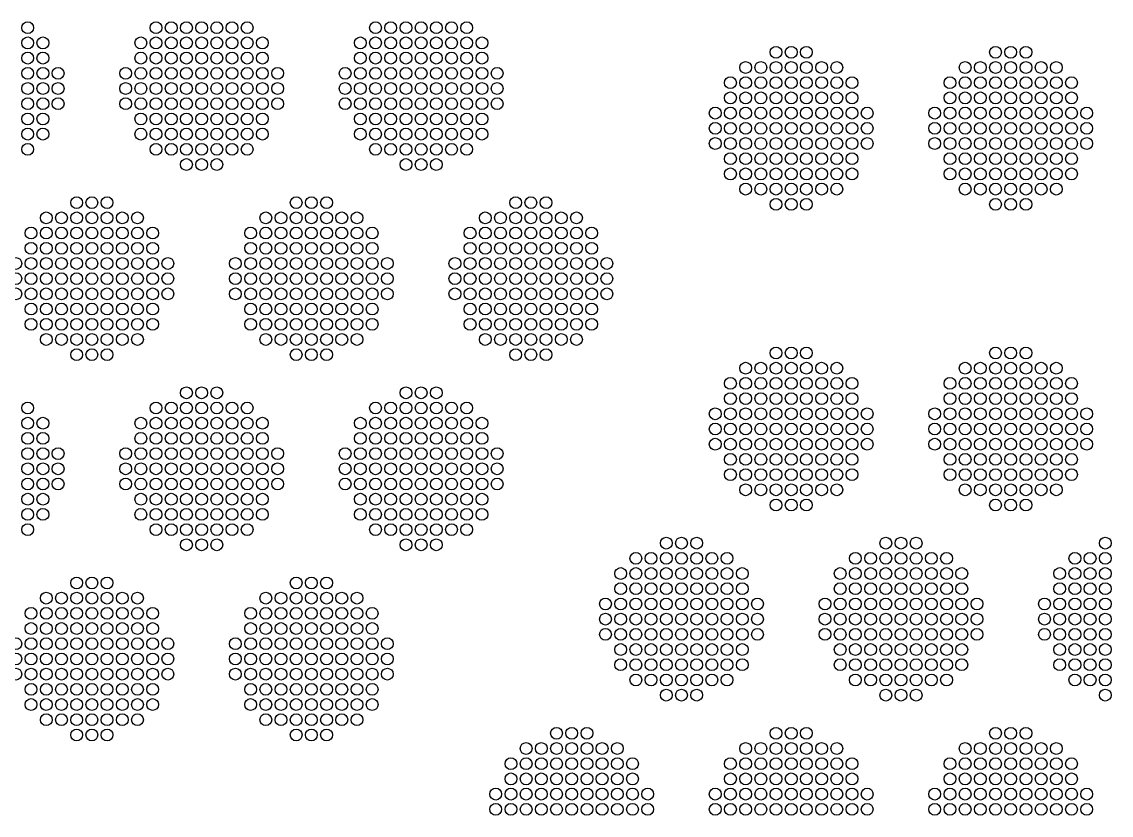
# Model space of a CAD drawing. Extents: x -49 to 54, y -38 to 38.
# Drawn here: x 34.96 to 41.41, y -14.17 to -9.48 of the extents above; entities that cross this region are included whole.
import ezdxf

# ---------------------------------------------------------------- set-up
doc = ezdxf.new("R2010")
doc.units = 0
doc.layers.add('LOWER_ELECTRODE', color=1, linetype='CONTINUOUS')

msp = doc.modelspace()

# ---------------------------------------------------------------- linework, layer by layer
at = {"layer": 'LOWER_ELECTRODE'}
for centre in [(34.9921, -9.5107), (35.7521, -9.5107), (35.8421, -9.5107), (35.9321, -9.5107), (36.0221, -9.5107), (36.1121, -9.5107), (36.2021, -9.5107), (36.2921, -9.5107), (37.0521, -9.5107), (37.1421, -9.5107), (37.2321, -9.5107), (37.3221, -9.5107), (37.4121, -9.5107), (37.5021, -9.5107), (37.5921, -9.5107), (34.9921, -9.6007), (35.0821, -9.6007), (35.6621, -9.6007), (35.7521, -9.6007), (35.8421, -9.6007), (35.9321, -9.6007), (36.0221, -9.6007), (36.1121, -9.6007), (36.2021, -9.6007), (36.2921, -9.6007), (36.3821, -9.6007), (36.9621, -9.6007), (37.0521, -9.6007), (37.1421, -9.6007), (37.2321, -9.6007), (37.3221, -9.6007), (37.4121, -9.6007), (37.5021, -9.6007), (37.5921, -9.6007), (37.6821, -9.6007), (34.9921, -9.6907), (35.0821, -9.6907), (35.6621, -9.6907), (35.7521, -9.6907), (35.8421, -9.6907), (35.9321, -9.6907), (36.0221, -9.6907), (36.1121, -9.6907), (36.2021, -9.6907), (36.2921, -9.6907), (36.3821, -9.6907), (36.9621, -9.6907), (37.0521, -9.6907), (37.1421, -9.6907), (37.2321, -9.6907), (37.3221, -9.6907), (37.4121, -9.6907), (37.5021, -9.6907), (37.5921, -9.6907), (37.6821, -9.6907), (39.4239, -9.6563), (39.5139, -9.6563), (39.6039, -9.6563), (40.7239, -9.6563), (40.8139, -9.6563), (40.9039, -9.6563), (39.2439, -9.7463), (39.3339, -9.7463), (39.4239, -9.7463), (39.5139, -9.7463), (39.6039, -9.7463), (39.6939, -9.7463), (39.7839, -9.7463), (40.5439, -9.7463), (40.6339, -9.7463), (40.7239, -9.7463), (40.8139, -9.7463), (40.9039, -9.7463), (40.9939, -9.7463), (41.0839, -9.7463), (34.9921, -9.7807), (35.0821, -9.7807), (35.1721, -9.7807), (35.5721, -9.7807), (35.6621, -9.7807), (35.7521, -9.7807), (35.8421, -9.7807), (35.9321, -9.7807), (36.0221, -9.7807), (36.1121, -9.7807), (36.2021, -9.7807), (36.2921, -9.7807), (36.3821, -9.7807), (36.4721, -9.7807), (36.8721, -9.7807), (36.9621, -9.7807), (37.0521, -9.7807), (37.1421, -9.7807), (37.2321, -9.7807), (37.3221, -9.7807), (37.4121, -9.7807), (37.5021, -9.7807), (37.5921, -9.7807), (37.6821, -9.7807), (37.7721, -9.7807), (39.1539, -9.8363), (39.2439, -9.8363), (39.3339, -9.8363), (39.4239, -9.8363), (39.5139, -9.8363), (39.6039, -9.8363), (39.6939, -9.8363), (39.7839, -9.8363), (39.8739, -9.8363), (40.4539, -9.8363), (40.5439, -9.8363), (40.6339, -9.8363), (40.7239, -9.8363), (40.8139, -9.8363), (40.9039, -9.8363), (40.9939, -9.8363), (41.0839, -9.8363), (41.1739, -9.8363), (34.9921, -9.8707), (35.0821, -9.8707), (35.1721, -9.8707), (35.5721, -9.8707), (35.6621, -9.8707), (35.7521, -9.8707), (35.8421, -9.8707), (35.9321, -9.8707), (36.0221, -9.8707), (36.1121, -9.8707), (36.2021, -9.8707), (36.2921, -9.8707), (36.3821, -9.8707), (36.4721, -9.8707), (36.8721, -9.8707), (36.9621, -9.8707), (37.0521, -9.8707), (37.1421, -9.8707), (37.2321, -9.8707), (37.3221, -9.8707), (37.4121, -9.8707), (37.5021, -9.8707), (37.5921, -9.8707), (37.6821, -9.8707), (37.7721, -9.8707), (34.9921, -9.9607), (35.0821, -9.9607), (35.1721, -9.9607), (35.5721, -9.9607), (35.6621, -9.9607), (35.7521, -9.9607), (35.8421, -9.9607), (35.9321, -9.9607), (36.0221, -9.9607), (36.1121, -9.9607), (36.2021, -9.9607), (36.2921, -9.9607), (36.3821, -9.9607), (36.4721, -9.9607), (36.8721, -9.9607), (36.9621, -9.9607), (37.0521, -9.9607), (37.1421, -9.9607), (37.2321, -9.9607), (37.3221, -9.9607), (37.4121, -9.9607), (37.5021, -9.9607), (37.5921, -9.9607), (37.6821, -9.9607), (37.7721, -9.9607), (39.1539, -9.9263), (39.2439, -9.9263), (39.3339, -9.9263), (39.4239, -9.9263), (39.5139, -9.9263), (39.6039, -9.9263), (39.6939, -9.9263), (39.7839, -9.9263), (39.8739, -9.9263), (40.4539, -9.9263), (40.5439, -9.9263), (40.6339, -9.9263), (40.7239, -9.9263), (40.8139, -9.9263), (40.9039, -9.9263), (40.9939, -9.9263), (41.0839, -9.9263), (41.1739, -9.9263), (39.0639, -10.0163), (39.1539, -10.0163), (39.2439, -10.0163), (39.3339, -10.0163), (39.4239, -10.0163), (39.5139, -10.0163), (39.6039, -10.0163), (39.6939, -10.0163), (39.7839, -10.0163), (39.8739, -10.0163), (39.9639, -10.0163), (40.3639, -10.0163), (40.4539, -10.0163), (40.5439, -10.0163), (40.6339, -10.0163), (40.7239, -10.0163), (40.8139, -10.0163), (40.9039, -10.0163), (40.9939, -10.0163), (41.0839, -10.0163), (41.1739, -10.0163), (41.2639, -10.0163), (34.9921, -10.0507), (35.0821, -10.0507), (35.6621, -10.0507), (35.7521, -10.0507), (35.8421, -10.0507), (35.9321, -10.0507), (36.0221, -10.0507), (36.1121, -10.0507), (36.2021, -10.0507), (36.2921, -10.0507), (36.3821, -10.0507), (36.9621, -10.0507), (37.0521, -10.0507), (37.1421, -10.0507), (37.2321, -10.0507), (37.3221, -10.0507), (37.4121, -10.0507), (37.5021, -10.0507), (37.5921, -10.0507), (37.6821, -10.0507), (34.9921, -10.1407), (35.0821, -10.1407), (35.6621, -10.1407), (35.7521, -10.1407), (35.8421, -10.1407), (35.9321, -10.1407), (36.0221, -10.1407), (36.1121, -10.1407), (36.2021, -10.1407), (36.2921, -10.1407), (36.3821, -10.1407), (36.9621, -10.1407), (37.0521, -10.1407), (37.1421, -10.1407), (37.2321, -10.1407), (37.3221, -10.1407), (37.4121, -10.1407), (37.5021, -10.1407), (37.5921, -10.1407), (37.6821, -10.1407), (39.0639, -10.1063), (39.1539, -10.1063), (39.2439, -10.1063), (39.3339, -10.1063), (39.4239, -10.1063), (39.5139, -10.1063), (39.6039, -10.1063), (39.6939, -10.1063), (39.7839, -10.1063), (39.8739, -10.1063), (39.9639, -10.1063), (40.3639, -10.1063), (40.4539, -10.1063), (40.5439, -10.1063), (40.6339, -10.1063), (40.7239, -10.1063), (40.8139, -10.1063), (40.9039, -10.1063), (40.9939, -10.1063), (41.0839, -10.1063), (41.1739, -10.1063), (41.2639, -10.1063), (39.0639, -10.1963), (39.1539, -10.1963), (39.2439, -10.1963), (39.3339, -10.1963), (39.4239, -10.1963), (39.5139, -10.1963), (39.6039, -10.1963), (39.6939, -10.1963), (39.7839, -10.1963), (39.8739, -10.1963), (39.9639, -10.1963), (40.3639, -10.1963), (40.4539, -10.1963), (40.5439, -10.1963), (40.6339, -10.1963), (40.7239, -10.1963), (40.8139, -10.1963), (40.9039, -10.1963), (40.9939, -10.1963), (41.0839, -10.1963), (41.1739, -10.1963), (41.2639, -10.1963), (34.9921, -10.2307), (35.7521, -10.2307), (35.8421, -10.2307), (35.9321, -10.2307), (36.0221, -10.2307), (36.1121, -10.2307), (36.2021, -10.2307), (36.2921, -10.2307), (37.0521, -10.2307), (37.1421, -10.2307), (37.2321, -10.2307), (37.3221, -10.2307), (37.4121, -10.2307), (37.5021, -10.2307), (37.5921, -10.2307), (39.1539, -10.2863), (39.2439, -10.2863), (39.3339, -10.2863), (39.4239, -10.2863), (39.5139, -10.2863), (39.6039, -10.2863), (39.6939, -10.2863), (39.7839, -10.2863), (39.8739, -10.2863), (40.4539, -10.2863), (40.5439, -10.2863), (40.6339, -10.2863), (40.7239, -10.2863), (40.8139, -10.2863), (40.9039, -10.2863), (40.9939, -10.2863), (41.0839, -10.2863), (41.1739, -10.2863), (35.9321, -10.3207), (36.0221, -10.3207), (36.1121, -10.3207), (37.2321, -10.3207), (37.3221, -10.3207), (37.4121, -10.3207), (39.1539, -10.3763), (39.2439, -10.3763), (39.3339, -10.3763), (39.4239, -10.3763), (39.5139, -10.3763), (39.6039, -10.3763), (39.6939, -10.3763), (39.7839, -10.3763), (39.8739, -10.3763), (40.4539, -10.3763), (40.5439, -10.3763), (40.6339, -10.3763), (40.7239, -10.3763), (40.8139, -10.3763), (40.9039, -10.3763), (40.9939, -10.3763), (41.0839, -10.3763), (41.1739, -10.3763), (39.2439, -10.4663), (39.3339, -10.4663), (39.4239, -10.4663), (39.5139, -10.4663), (39.6039, -10.4663), (39.6939, -10.4663), (39.7839, -10.4663), (40.5439, -10.4663), (40.6339, -10.4663), (40.7239, -10.4663), (40.8139, -10.4663), (40.9039, -10.4663), (40.9939, -10.4663), (41.0839, -10.4663), (35.2821, -10.5465), (35.3721, -10.5465), (35.4621, -10.5465), (36.5821, -10.5465), (36.6721, -10.5465), (36.7621, -10.5465), (37.8821, -10.5465), (37.9721, -10.5465), (38.0621, -10.5465), (39.4239, -10.5563), (39.5139, -10.5563), (39.6039, -10.5563), (40.7239, -10.5563), (40.8139, -10.5563), (40.9039, -10.5563), (35.1021, -10.6365), (35.1921, -10.6365), (35.2821, -10.6365), (35.3721, -10.6365), (35.4621, -10.6365), (35.5521, -10.6365), (35.6421, -10.6365), (36.4021, -10.6365), (36.4921, -10.6365), (36.5821, -10.6365), (36.6721, -10.6365), (36.7621, -10.6365), (36.8521, -10.6365), (36.9421, -10.6365), (37.7021, -10.6365), (37.7921, -10.6365), (37.8821, -10.6365), (37.9721, -10.6365), (38.0621, -10.6365), (38.1521, -10.6365), (38.2421, -10.6365), (35.0121, -10.7265), (35.1021, -10.7265), (35.1921, -10.7265), (35.2821, -10.7265), (35.3721, -10.7265), (35.4621, -10.7265), (35.5521, -10.7265), (35.6421, -10.7265), (35.7321, -10.7265), (36.3121, -10.7265), (36.4021, -10.7265), (36.4921, -10.7265), (36.5821, -10.7265), (36.6721, -10.7265), (36.7621, -10.7265), (36.8521, -10.7265), (36.9421, -10.7265), (37.0321, -10.7265), (37.6121, -10.7265), (37.7021, -10.7265), (37.7921, -10.7265), (37.8821, -10.7265), (37.9721, -10.7265), (38.0621, -10.7265), (38.1521, -10.7265), (38.2421, -10.7265), (38.3321, -10.7265), (35.0121, -10.8165), (35.1021, -10.8165), (35.1921, -10.8165), (35.2821, -10.8165), (35.3721, -10.8165), (35.4621, -10.8165), (35.5521, -10.8165), (35.6421, -10.8165), (35.7321, -10.8165), (36.3121, -10.8165), (36.4021, -10.8165), (36.4921, -10.8165), (36.5821, -10.8165), (36.6721, -10.8165), (36.7621, -10.8165), (36.8521, -10.8165), (36.9421, -10.8165), (37.0321, -10.8165), (37.6121, -10.8165), (37.7021, -10.8165), (37.7921, -10.8165), (37.8821, -10.8165), (37.9721, -10.8165), (38.0621, -10.8165), (38.1521, -10.8165), (38.2421, -10.8165), (38.3321, -10.8165), (34.9221, -10.9065), (35.0121, -10.9065), (35.1021, -10.9065), (35.1921, -10.9065), (35.2821, -10.9065), (35.3721, -10.9065), (35.4621, -10.9065), (35.5521, -10.9065), (35.6421, -10.9065), (35.7321, -10.9065), (35.8221, -10.9065), (36.2221, -10.9065), (36.3121, -10.9065), (36.4021, -10.9065), (36.4921, -10.9065), (36.5821, -10.9065), (36.6721, -10.9065), (36.7621, -10.9065), (36.8521, -10.9065), (36.9421, -10.9065), (37.0321, -10.9065), (37.1221, -10.9065), (37.5221, -10.9065), (37.6121, -10.9065), (37.7021, -10.9065), (37.7921, -10.9065), (37.8821, -10.9065), (37.9721, -10.9065), (38.0621, -10.9065), (38.1521, -10.9065), (38.2421, -10.9065), (38.3321, -10.9065), (38.4221, -10.9065), (34.9221, -10.9965), (35.0121, -10.9965), (35.1021, -10.9965), (35.1921, -10.9965), (35.2821, -10.9965), (35.3721, -10.9965), (35.4621, -10.9965), (35.5521, -10.9965), (35.6421, -10.9965), (35.7321, -10.9965), (35.8221, -10.9965), (36.2221, -10.9965), (36.3121, -10.9965), (36.4021, -10.9965), (36.4921, -10.9965), (36.5821, -10.9965), (36.6721, -10.9965), (36.7621, -10.9965), (36.8521, -10.9965), (36.9421, -10.9965), (37.0321, -10.9965), (37.1221, -10.9965), (37.5221, -10.9965), (37.6121, -10.9965), (37.7021, -10.9965), (37.7921, -10.9965), (37.8821, -10.9965), (37.9721, -10.9965), (38.0621, -10.9965), (38.1521, -10.9965), (38.2421, -10.9965), (38.3321, -10.9965), (38.4221, -10.9965), (34.9221, -11.0865), (35.0121, -11.0865), (35.1021, -11.0865), (35.1921, -11.0865), (35.2821, -11.0865), (35.3721, -11.0865), (35.4621, -11.0865), (35.5521, -11.0865), (35.6421, -11.0865), (35.7321, -11.0865), (35.8221, -11.0865), (36.2221, -11.0865), (36.3121, -11.0865), (36.4021, -11.0865), (36.4921, -11.0865), (36.5821, -11.0865), (36.6721, -11.0865), (36.7621, -11.0865), (36.8521, -11.0865), (36.9421, -11.0865), (37.0321, -11.0865), (37.1221, -11.0865), (37.5221, -11.0865), (37.6121, -11.0865), (37.7021, -11.0865), (37.7921, -11.0865), (37.8821, -11.0865), (37.9721, -11.0865), (38.0621, -11.0865), (38.1521, -11.0865), (38.2421, -11.0865), (38.3321, -11.0865), (38.4221, -11.0865), (35.0121, -11.1765), (35.1021, -11.1765), (35.1921, -11.1765), (35.2821, -11.1765), (35.3721, -11.1765), (35.4621, -11.1765), (35.5521, -11.1765), (35.6421, -11.1765), (35.7321, -11.1765), (36.3121, -11.1765), (36.4021, -11.1765), (36.4921, -11.1765), (36.5821, -11.1765), (36.6721, -11.1765), (36.7621, -11.1765), (36.8521, -11.1765), (36.9421, -11.1765), (37.0321, -11.1765), (37.6121, -11.1765), (37.7021, -11.1765), (37.7921, -11.1765), (37.8821, -11.1765), (37.9721, -11.1765), (38.0621, -11.1765), (38.1521, -11.1765), (38.2421, -11.1765), (38.3321, -11.1765), (35.0121, -11.2665), (35.1021, -11.2665), (35.1921, -11.2665), (35.2821, -11.2665), (35.3721, -11.2665), (35.4621, -11.2665), (35.5521, -11.2665), (35.6421, -11.2665), (35.7321, -11.2665), (36.3121, -11.2665), (36.4021, -11.2665), (36.4921, -11.2665), (36.5821, -11.2665), (36.6721, -11.2665), (36.7621, -11.2665), (36.8521, -11.2665), (36.9421, -11.2665), (37.0321, -11.2665), (37.6121, -11.2665), (37.7021, -11.2665), (37.7921, -11.2665), (37.8821, -11.2665), (37.9721, -11.2665), (38.0621, -11.2665), (38.1521, -11.2665), (38.2421, -11.2665), (38.3321, -11.2665), (35.1021, -11.3565), (35.1921, -11.3565), (35.2821, -11.3565), (35.3721, -11.3565), (35.4621, -11.3565), (35.5521, -11.3565), (35.6421, -11.3565), (36.4021, -11.3565), (36.4921, -11.3565), (36.5821, -11.3565), (36.6721, -11.3565), (36.7621, -11.3565), (36.8521, -11.3565), (36.9421, -11.3565), (37.7021, -11.3565), (37.7921, -11.3565), (37.8821, -11.3565), (37.9721, -11.3565), (38.0621, -11.3565), (38.1521, -11.3565), (38.2421, -11.3565), (35.2821, -11.4465), (35.3721, -11.4465), (35.4621, -11.4465), (36.5821, -11.4465), (36.6721, -11.4465), (36.7621, -11.4465), (37.8821, -11.4465), (37.9721, -11.4465), (38.0621, -11.4465), (39.4239, -11.4367), (39.5139, -11.4367), (39.6039, -11.4367), (40.7239, -11.4367), (40.8139, -11.4367), (40.9039, -11.4367), (39.2439, -11.5267), (39.3339, -11.5267), (39.4239, -11.5267), (39.5139, -11.5267), (39.6039, -11.5267), (39.6939, -11.5267), (39.7839, -11.5267), (40.5439, -11.5267), (40.6339, -11.5267), (40.7239, -11.5267), (40.8139, -11.5267), (40.9039, -11.5267), (40.9939, -11.5267), (41.0839, -11.5267), (39.1539, -11.6167), (39.2439, -11.6167), (39.3339, -11.6167), (39.4239, -11.6167), (39.5139, -11.6167), (39.6039, -11.6167), (39.6939, -11.6167), (39.7839, -11.6167), (39.8739, -11.6167), (40.4539, -11.6167), (40.5439, -11.6167), (40.6339, -11.6167), (40.7239, -11.6167), (40.8139, -11.6167), (40.9039, -11.6167), (40.9939, -11.6167), (41.0839, -11.6167), (41.1739, -11.6167), (35.9321, -11.6723), (36.0221, -11.6723), (36.1121, -11.6723), (37.2321, -11.6723), (37.3221, -11.6723), (37.4121, -11.6723), (39.1539, -11.7067), (39.2439, -11.7067), (39.3339, -11.7067), (39.4239, -11.7067), (39.5139, -11.7067), (39.6039, -11.7067), (39.6939, -11.7067), (39.7839, -11.7067), (39.8739, -11.7067), (40.4539, -11.7067), (40.5439, -11.7067), (40.6339, -11.7067), (40.7239, -11.7067), (40.8139, -11.7067), (40.9039, -11.7067), (40.9939, -11.7067), (41.0839, -11.7067), (41.1739, -11.7067), (34.9921, -11.7623), (35.7521, -11.7623), (35.8421, -11.7623), (35.9321, -11.7623), (36.0221, -11.7623), (36.1121, -11.7623), (36.2021, -11.7623), (36.2921, -11.7623), (37.0521, -11.7623), (37.1421, -11.7623), (37.2321, -11.7623), (37.3221, -11.7623), (37.4121, -11.7623), (37.5021, -11.7623), (37.5921, -11.7623), (39.0639, -11.7967), (39.1539, -11.7967), (39.2439, -11.7967), (39.3339, -11.7967), (39.4239, -11.7967), (39.5139, -11.7967), (39.6039, -11.7967), (39.6939, -11.7967), (39.7839, -11.7967), (39.8739, -11.7967), (39.9639, -11.7967), (40.3639, -11.7967), (40.4539, -11.7967), (40.5439, -11.7967), (40.6339, -11.7967), (40.7239, -11.7967), (40.8139, -11.7967), (40.9039, -11.7967), (40.9939, -11.7967), (41.0839, -11.7967), (41.1739, -11.7967), (41.2639, -11.7967), (34.9921, -11.8523), (35.0821, -11.8523), (35.6621, -11.8523), (35.7521, -11.8523), (35.8421, -11.8523), (35.9321, -11.8523), (36.0221, -11.8523), (36.1121, -11.8523), (36.2021, -11.8523), (36.2921, -11.8523), (36.3821, -11.8523), (36.9621, -11.8523), (37.0521, -11.8523), (37.1421, -11.8523), (37.2321, -11.8523), (37.3221, -11.8523), (37.4121, -11.8523), (37.5021, -11.8523), (37.5921, -11.8523), (37.6821, -11.8523), (39.0639, -11.8867), (39.1539, -11.8867), (39.2439, -11.8867), (39.3339, -11.8867), (39.4239, -11.8867), (39.5139, -11.8867), (39.6039, -11.8867), (39.6939, -11.8867), (39.7839, -11.8867), (39.8739, -11.8867), (39.9639, -11.8867), (40.3639, -11.8867), (40.4539, -11.8867), (40.5439, -11.8867), (40.6339, -11.8867), (40.7239, -11.8867), (40.8139, -11.8867), (40.9039, -11.8867), (40.9939, -11.8867), (41.0839, -11.8867), (41.1739, -11.8867), (41.2639, -11.8867), (34.9921, -11.9423), (35.0821, -11.9423), (35.6621, -11.9423), (35.7521, -11.9423), (35.8421, -11.9423), (35.9321, -11.9423), (36.0221, -11.9423), (36.1121, -11.9423), (36.2021, -11.9423), (36.2921, -11.9423), (36.3821, -11.9423), (36.9621, -11.9423), (37.0521, -11.9423), (37.1421, -11.9423), (37.2321, -11.9423), (37.3221, -11.9423), (37.4121, -11.9423), (37.5021, -11.9423), (37.5921, -11.9423), (37.6821, -11.9423), (34.9921, -12.0323), (35.0821, -12.0323), (35.1721, -12.0323), (35.5721, -12.0323), (35.6621, -12.0323), (35.7521, -12.0323), (35.8421, -12.0323), (35.9321, -12.0323), (36.0221, -12.0323), (36.1121, -12.0323), (36.2021, -12.0323), (36.2921, -12.0323), (36.3821, -12.0323), (36.4721, -12.0323), (36.8721, -12.0323), (36.9621, -12.0323), (37.0521, -12.0323), (37.1421, -12.0323), (37.2321, -12.0323), (37.3221, -12.0323), (37.4121, -12.0323), (37.5021, -12.0323), (37.5921, -12.0323), (37.6821, -12.0323), (37.7721, -12.0323), (39.0639, -11.9767), (39.1539, -11.9767), (39.2439, -11.9767), (39.3339, -11.9767), (39.4239, -11.9767), (39.5139, -11.9767), (39.6039, -11.9767), (39.6939, -11.9767), (39.7839, -11.9767), (39.8739, -11.9767), (39.9639, -11.9767), (40.3639, -11.9767), (40.4539, -11.9767), (40.5439, -11.9767), (40.6339, -11.9767), (40.7239, -11.9767), (40.8139, -11.9767), (40.9039, -11.9767), (40.9939, -11.9767), (41.0839, -11.9767), (41.1739, -11.9767), (41.2639, -11.9767), (39.1539, -12.0667), (39.2439, -12.0667), (39.3339, -12.0667), (39.4239, -12.0667), (39.5139, -12.0667), (39.6039, -12.0667), (39.6939, -12.0667), (39.7839, -12.0667), (39.8739, -12.0667), (40.4539, -12.0667), (40.5439, -12.0667), (40.6339, -12.0667), (40.7239, -12.0667), (40.8139, -12.0667), (40.9039, -12.0667), (40.9939, -12.0667), (41.0839, -12.0667), (41.1739, -12.0667), (34.9921, -12.1223), (35.0821, -12.1223), (35.1721, -12.1223), (35.5721, -12.1223), (35.6621, -12.1223), (35.7521, -12.1223), (35.8421, -12.1223), (35.9321, -12.1223), (36.0221, -12.1223), (36.1121, -12.1223), (36.2021, -12.1223), (36.2921, -12.1223), (36.3821, -12.1223), (36.4721, -12.1223), (36.8721, -12.1223), (36.9621, -12.1223), (37.0521, -12.1223), (37.1421, -12.1223), (37.2321, -12.1223), (37.3221, -12.1223), (37.4121, -12.1223), (37.5021, -12.1223), (37.5921, -12.1223), (37.6821, -12.1223), (37.7721, -12.1223), (39.1539, -12.1567), (39.2439, -12.1567), (39.3339, -12.1567), (39.4239, -12.1567), (39.5139, -12.1567), (39.6039, -12.1567), (39.6939, -12.1567), (39.7839, -12.1567), (39.8739, -12.1567), (40.4539, -12.1567), (40.5439, -12.1567), (40.6339, -12.1567), (40.7239, -12.1567), (40.8139, -12.1567), (40.9039, -12.1567), (40.9939, -12.1567), (41.0839, -12.1567), (41.1739, -12.1567), (34.9921, -12.2123), (35.0821, -12.2123), (35.1721, -12.2123), (35.5721, -12.2123), (35.6621, -12.2123), (35.7521, -12.2123), (35.8421, -12.2123), (35.9321, -12.2123), (36.0221, -12.2123), (36.1121, -12.2123), (36.2021, -12.2123), (36.2921, -12.2123), (36.3821, -12.2123), (36.4721, -12.2123), (36.8721, -12.2123), (36.9621, -12.2123), (37.0521, -12.2123), (37.1421, -12.2123), (37.2321, -12.2123), (37.3221, -12.2123), (37.4121, -12.2123), (37.5021, -12.2123), (37.5921, -12.2123), (37.6821, -12.2123), (37.7721, -12.2123), (39.2439, -12.2467), (39.3339, -12.2467), (39.4239, -12.2467), (39.5139, -12.2467), (39.6039, -12.2467), (39.6939, -12.2467), (39.7839, -12.2467), (40.5439, -12.2467), (40.6339, -12.2467), (40.7239, -12.2467), (40.8139, -12.2467), (40.9039, -12.2467), (40.9939, -12.2467), (41.0839, -12.2467), (34.9921, -12.3023), (35.0821, -12.3023), (35.6621, -12.3023), (35.7521, -12.3023), (35.8421, -12.3023), (35.9321, -12.3023), (36.0221, -12.3023), (36.1121, -12.3023), (36.2021, -12.3023), (36.2921, -12.3023), (36.3821, -12.3023), (36.9621, -12.3023), (37.0521, -12.3023), (37.1421, -12.3023), (37.2321, -12.3023), (37.3221, -12.3023), (37.4121, -12.3023), (37.5021, -12.3023), (37.5921, -12.3023), (37.6821, -12.3023), (39.4239, -12.3367), (39.5139, -12.3367), (39.6039, -12.3367), (40.7239, -12.3367), (40.8139, -12.3367), (40.9039, -12.3367), (34.9921, -12.3923), (35.0821, -12.3923), (35.6621, -12.3923), (35.7521, -12.3923), (35.8421, -12.3923), (35.9321, -12.3923), (36.0221, -12.3923), (36.1121, -12.3923), (36.2021, -12.3923), (36.2921, -12.3923), (36.3821, -12.3923), (36.9621, -12.3923), (37.0521, -12.3923), (37.1421, -12.3923), (37.2321, -12.3923), (37.3221, -12.3923), (37.4121, -12.3923), (37.5021, -12.3923), (37.5921, -12.3923), (37.6821, -12.3923), (34.9921, -12.4823), (35.7521, -12.4823), (35.8421, -12.4823), (35.9321, -12.4823), (36.0221, -12.4823), (36.1121, -12.4823), (36.2021, -12.4823), (36.2921, -12.4823), (37.0521, -12.4823), (37.1421, -12.4823), (37.2321, -12.4823), (37.3221, -12.4823), (37.4121, -12.4823), (37.5021, -12.4823), (37.5921, -12.4823), (35.9321, -12.5723), (36.0221, -12.5723), (36.1121, -12.5723), (37.2321, -12.5723), (37.3221, -12.5723), (37.4121, -12.5723), (38.7739, -12.5625), (38.8639, -12.5625), (38.9539, -12.5625), (40.0739, -12.5625), (40.1639, -12.5625), (40.2539, -12.5625), (41.3739, -12.5625), (38.5939, -12.6525), (38.6839, -12.6525), (38.7739, -12.6525), (38.8639, -12.6525), (38.9539, -12.6525), (39.0439, -12.6525), (39.1339, -12.6525), (39.8939, -12.6525), (39.9839, -12.6525), (40.0739, -12.6525), (40.1639, -12.6525), (40.2539, -12.6525), (40.3439, -12.6525), (40.4339, -12.6525), (41.1939, -12.6525), (41.2839, -12.6525), (41.3739, -12.6525), (38.5039, -12.7425), (38.5939, -12.7425), (38.6839, -12.7425), (38.7739, -12.7425), (38.8639, -12.7425), (38.9539, -12.7425), (39.0439, -12.7425), (39.1339, -12.7425), (39.2239, -12.7425), (39.8039, -12.7425), (39.8939, -12.7425), (39.9839, -12.7425), (40.0739, -12.7425), (40.1639, -12.7425), (40.2539, -12.7425), (40.3439, -12.7425), (40.4339, -12.7425), (40.5239, -12.7425), (41.1039, -12.7425), (41.1939, -12.7425), (41.2839, -12.7425), (41.3739, -12.7425), (35.2821, -12.7982), (35.3721, -12.7982), (35.4621, -12.7982), (36.5821, -12.7982), (36.6721, -12.7982), (36.7621, -12.7982), (38.5039, -12.8325), (38.5939, -12.8325), (38.6839, -12.8325), (38.7739, -12.8325), (38.8639, -12.8325), (38.9539, -12.8325), (39.0439, -12.8325), (39.1339, -12.8325), (39.2239, -12.8325), (39.8039, -12.8325), (39.8939, -12.8325), (39.9839, -12.8325), (40.0739, -12.8325), (40.1639, -12.8325), (40.2539, -12.8325), (40.3439, -12.8325), (40.4339, -12.8325), (40.5239, -12.8325), (41.1039, -12.8325), (41.1939, -12.8325), (41.2839, -12.8325), (41.3739, -12.8325), (35.1021, -12.8882), (35.1921, -12.8882), (35.2821, -12.8882), (35.3721, -12.8882), (35.4621, -12.8882), (35.5521, -12.8882), (35.6421, -12.8882), (36.4021, -12.8882), (36.4921, -12.8882), (36.5821, -12.8882), (36.6721, -12.8882), (36.7621, -12.8882), (36.8521, -12.8882), (36.9421, -12.8882), (38.4139, -12.9225), (38.5039, -12.9225), (38.5939, -12.9225), (38.6839, -12.9225), (38.7739, -12.9225), (38.8639, -12.9225), (38.9539, -12.9225), (39.0439, -12.9225), (39.1339, -12.9225), (39.2239, -12.9225), (39.3139, -12.9225), (39.7139, -12.9225), (39.8039, -12.9225), (39.8939, -12.9225), (39.9839, -12.9225), (40.0739, -12.9225), (40.1639, -12.9225), (40.2539, -12.9225), (40.3439, -12.9225), (40.4339, -12.9225), (40.5239, -12.9225), (40.6139, -12.9225), (41.0139, -12.9225), (41.1039, -12.9225), (41.1939, -12.9225), (41.2839, -12.9225), (41.3739, -12.9225), (35.0121, -12.9782), (35.1021, -12.9782), (35.1921, -12.9782), (35.2821, -12.9782), (35.3721, -12.9782), (35.4621, -12.9782), (35.5521, -12.9782), (35.6421, -12.9782), (35.7321, -12.9782), (36.3121, -12.9782), (36.4021, -12.9782), (36.4921, -12.9782), (36.5821, -12.9782), (36.6721, -12.9782), (36.7621, -12.9782), (36.8521, -12.9782), (36.9421, -12.9782), (37.0321, -12.9782), (38.4139, -13.0125), (38.5039, -13.0125), (38.5939, -13.0125), (38.6839, -13.0125), (38.7739, -13.0125), (38.8639, -13.0125), (38.9539, -13.0125), (39.0439, -13.0125), (39.1339, -13.0125), (39.2239, -13.0125), (39.3139, -13.0125), (39.7139, -13.0125), (39.8039, -13.0125), (39.8939, -13.0125), (39.9839, -13.0125), (40.0739, -13.0125), (40.1639, -13.0125), (40.2539, -13.0125), (40.3439, -13.0125), (40.4339, -13.0125), (40.5239, -13.0125), (40.6139, -13.0125), (41.0139, -13.0125), (41.1039, -13.0125), (41.1939, -13.0125), (41.2839, -13.0125), (41.3739, -13.0125), (35.0121, -13.0682), (35.1021, -13.0682), (35.1921, -13.0682), (35.2821, -13.0682), (35.3721, -13.0682), (35.4621, -13.0682), (35.5521, -13.0682), (35.6421, -13.0682), (35.7321, -13.0682), (36.3121, -13.0682), (36.4021, -13.0682), (36.4921, -13.0682), (36.5821, -13.0682), (36.6721, -13.0682), (36.7621, -13.0682), (36.8521, -13.0682), (36.9421, -13.0682), (37.0321, -13.0682), (38.4139, -13.1025), (38.5039, -13.1025), (38.5939, -13.1025), (38.6839, -13.1025), (38.7739, -13.1025), (38.8639, -13.1025), (38.9539, -13.1025), (39.0439, -13.1025), (39.1339, -13.1025), (39.2239, -13.1025), (39.3139, -13.1025), (39.7139, -13.1025), (39.8039, -13.1025), (39.8939, -13.1025), (39.9839, -13.1025), (40.0739, -13.1025), (40.1639, -13.1025), (40.2539, -13.1025), (40.3439, -13.1025), (40.4339, -13.1025), (40.5239, -13.1025), (40.6139, -13.1025), (41.0139, -13.1025), (41.1039, -13.1025), (41.1939, -13.1025), (41.2839, -13.1025), (41.3739, -13.1025), (34.9221, -13.1582), (35.0121, -13.1582), (35.1021, -13.1582), (35.1921, -13.1582), (35.2821, -13.1582), (35.3721, -13.1582), (35.4621, -13.1582), (35.5521, -13.1582), (35.6421, -13.1582), (35.7321, -13.1582), (35.8221, -13.1582), (36.2221, -13.1582), (36.3121, -13.1582), (36.4021, -13.1582), (36.4921, -13.1582), (36.5821, -13.1582), (36.6721, -13.1582), (36.7621, -13.1582), (36.8521, -13.1582), (36.9421, -13.1582), (37.0321, -13.1582), (37.1221, -13.1582), (38.5039, -13.1925), (38.5939, -13.1925), (38.6839, -13.1925), (38.7739, -13.1925), (38.8639, -13.1925), (38.9539, -13.1925), (39.0439, -13.1925), (39.1339, -13.1925), (39.2239, -13.1925), (39.8039, -13.1925), (39.8939, -13.1925), (39.9839, -13.1925), (40.0739, -13.1925), (40.1639, -13.1925), (40.2539, -13.1925), (40.3439, -13.1925), (40.4339, -13.1925), (40.5239, -13.1925), (41.1039, -13.1925), (41.1939, -13.1925), (41.2839, -13.1925), (41.3739, -13.1925), (34.9221, -13.2482), (35.0121, -13.2482), (35.1021, -13.2482), (35.1921, -13.2482), (35.2821, -13.2482), (35.3721, -13.2482), (35.4621, -13.2482), (35.5521, -13.2482), (35.6421, -13.2482), (35.7321, -13.2482), (35.8221, -13.2482), (36.2221, -13.2482), (36.3121, -13.2482), (36.4021, -13.2482), (36.4921, -13.2482), (36.5821, -13.2482), (36.6721, -13.2482), (36.7621, -13.2482), (36.8521, -13.2482), (36.9421, -13.2482), (37.0321, -13.2482), (37.1221, -13.2482), (38.5039, -13.2825), (38.5939, -13.2825), (38.6839, -13.2825), (38.7739, -13.2825), (38.8639, -13.2825), (38.9539, -13.2825), (39.0439, -13.2825), (39.1339, -13.2825), (39.2239, -13.2825), (39.8039, -13.2825), (39.8939, -13.2825), (39.9839, -13.2825), (40.0739, -13.2825), (40.1639, -13.2825), (40.2539, -13.2825), (40.3439, -13.2825), (40.4339, -13.2825), (40.5239, -13.2825), (41.1039, -13.2825), (41.1939, -13.2825), (41.2839, -13.2825), (41.3739, -13.2825), (34.9221, -13.3382), (35.0121, -13.3382), (35.1021, -13.3382), (35.1921, -13.3382), (35.2821, -13.3382), (35.3721, -13.3382), (35.4621, -13.3382), (35.5521, -13.3382), (35.6421, -13.3382), (35.7321, -13.3382), (35.8221, -13.3382), (36.2221, -13.3382), (36.3121, -13.3382), (36.4021, -13.3382), (36.4921, -13.3382), (36.5821, -13.3382), (36.6721, -13.3382), (36.7621, -13.3382), (36.8521, -13.3382), (36.9421, -13.3382), (37.0321, -13.3382), (37.1221, -13.3382), (38.5939, -13.3725), (38.6839, -13.3725), (38.7739, -13.3725), (38.8639, -13.3725), (38.9539, -13.3725), (39.0439, -13.3725), (39.1339, -13.3725), (39.8939, -13.3725), (39.9839, -13.3725), (40.0739, -13.3725), (40.1639, -13.3725), (40.2539, -13.3725), (40.3439, -13.3725), (40.4339, -13.3725), (41.1939, -13.3725), (41.2839, -13.3725), (41.3739, -13.3725), (35.0121, -13.4282), (35.1021, -13.4282), (35.1921, -13.4282), (35.2821, -13.4282), (35.3721, -13.4282), (35.4621, -13.4282), (35.5521, -13.4282), (35.6421, -13.4282), (35.7321, -13.4282), (36.3121, -13.4282), (36.4021, -13.4282), (36.4921, -13.4282), (36.5821, -13.4282), (36.6721, -13.4282), (36.7621, -13.4282), (36.8521, -13.4282), (36.9421, -13.4282), (37.0321, -13.4282), (35.0121, -13.5182), (35.1021, -13.5182), (35.1921, -13.5182), (35.2821, -13.5182), (35.3721, -13.5182), (35.4621, -13.5182), (35.5521, -13.5182), (35.6421, -13.5182), (35.7321, -13.5182), (36.3121, -13.5182), (36.4021, -13.5182), (36.4921, -13.5182), (36.5821, -13.5182), (36.6721, -13.5182), (36.7621, -13.5182), (36.8521, -13.5182), (36.9421, -13.5182), (37.0321, -13.5182), (38.7739, -13.4625), (38.8639, -13.4625), (38.9539, -13.4625), (40.0739, -13.4625), (40.1639, -13.4625), (40.2539, -13.4625), (41.3739, -13.4625), (35.1021, -13.6082), (35.1921, -13.6082), (35.2821, -13.6082), (35.3721, -13.6082), (35.4621, -13.6082), (35.5521, -13.6082), (35.6421, -13.6082), (36.4021, -13.6082), (36.4921, -13.6082), (36.5821, -13.6082), (36.6721, -13.6082), (36.7621, -13.6082), (36.8521, -13.6082), (36.9421, -13.6082), (35.2821, -13.6982), (35.3721, -13.6982), (35.4621, -13.6982), (36.5821, -13.6982), (36.6721, -13.6982), (36.7621, -13.6982), (38.1239, -13.6884), (38.2139, -13.6884), (38.3039, -13.6884), (39.4239, -13.6884), (39.5139, -13.6884), (39.6039, -13.6884), (40.7239, -13.6884), (40.8139, -13.6884), (40.9039, -13.6884), (37.9439, -13.7784), (38.0339, -13.7784), (38.1239, -13.7784), (38.2139, -13.7784), (38.3039, -13.7784), (38.3939, -13.7784), (38.4839, -13.7784), (39.2439, -13.7784), (39.3339, -13.7784), (39.4239, -13.7784), (39.5139, -13.7784), (39.6039, -13.7784), (39.6939, -13.7784), (39.7839, -13.7784), (40.5439, -13.7784), (40.6339, -13.7784), (40.7239, -13.7784), (40.8139, -13.7784), (40.9039, -13.7784), (40.9939, -13.7784), (41.0839, -13.7784), (37.8539, -13.8684), (37.9439, -13.8684), (38.0339, -13.8684), (38.1239, -13.8684), (38.2139, -13.8684), (38.3039, -13.8684), (38.3939, -13.8684), (38.4839, -13.8684), (38.5739, -13.8684), (39.1539, -13.8684), (39.2439, -13.8684), (39.3339, -13.8684), (39.4239, -13.8684), (39.5139, -13.8684), (39.6039, -13.8684), (39.6939, -13.8684), (39.7839, -13.8684), (39.8739, -13.8684), (40.4539, -13.8684), (40.5439, -13.8684), (40.6339, -13.8684), (40.7239, -13.8684), (40.8139, -13.8684), (40.9039, -13.8684), (40.9939, -13.8684), (41.0839, -13.8684), (41.1739, -13.8684), (37.8539, -13.9584), (37.9439, -13.9584), (38.0339, -13.9584), (38.1239, -13.9584), (38.2139, -13.9584), (38.3039, -13.9584), (38.3939, -13.9584), (38.4839, -13.9584), (38.5739, -13.9584), (39.1539, -13.9584), (39.2439, -13.9584), (39.3339, -13.9584), (39.4239, -13.9584), (39.5139, -13.9584), (39.6039, -13.9584), (39.6939, -13.9584), (39.7839, -13.9584), (39.8739, -13.9584), (40.4539, -13.9584), (40.5439, -13.9584), (40.6339, -13.9584), (40.7239, -13.9584), (40.8139, -13.9584), (40.9039, -13.9584), (40.9939, -13.9584), (41.0839, -13.9584), (41.1739, -13.9584), (37.7639, -14.0484), (37.8539, -14.0484), (37.9439, -14.0484), (38.0339, -14.0484), (38.1239, -14.0484), (38.2139, -14.0484), (38.3039, -14.0484), (38.3939, -14.0484), (38.4839, -14.0484), (38.5739, -14.0484), (38.6639, -14.0484), (39.0639, -14.0484), (39.1539, -14.0484), (39.2439, -14.0484), (39.3339, -14.0484), (39.4239, -14.0484), (39.5139, -14.0484), (39.6039, -14.0484), (39.6939, -14.0484), (39.7839, -14.0484), (39.8739, -14.0484), (39.9639, -14.0484), (40.3639, -14.0484), (40.4539, -14.0484), (40.5439, -14.0484), (40.6339, -14.0484), (40.7239, -14.0484), (40.8139, -14.0484), (40.9039, -14.0484), (40.9939, -14.0484), (41.0839, -14.0484), (41.1739, -14.0484), (41.2639, -14.0484), (37.7639, -14.1384), (37.8539, -14.1384), (37.9439, -14.1384), (38.0339, -14.1384), (38.1239, -14.1384), (38.2139, -14.1384), (38.3039, -14.1384), (38.3939, -14.1384), (38.4839, -14.1384), (38.5739, -14.1384), (38.6639, -14.1384), (39.0639, -14.1384), (39.1539, -14.1384), (39.2439, -14.1384), (39.3339, -14.1384), (39.4239, -14.1384), (39.5139, -14.1384), (39.6039, -14.1384), (39.6939, -14.1384), (39.7839, -14.1384), (39.8739, -14.1384), (39.9639, -14.1384), (40.3639, -14.1384), (40.4539, -14.1384), (40.5439, -14.1384), (40.6339, -14.1384), (40.7239, -14.1384), (40.8139, -14.1384), (40.9039, -14.1384), (40.9939, -14.1384), (41.0839, -14.1384), (41.1739, -14.1384), (41.2639, -14.1384)]:
    msp.add_circle(centre, 0.035, dxfattribs=at)

doc.saveas('drawing.dxf')
